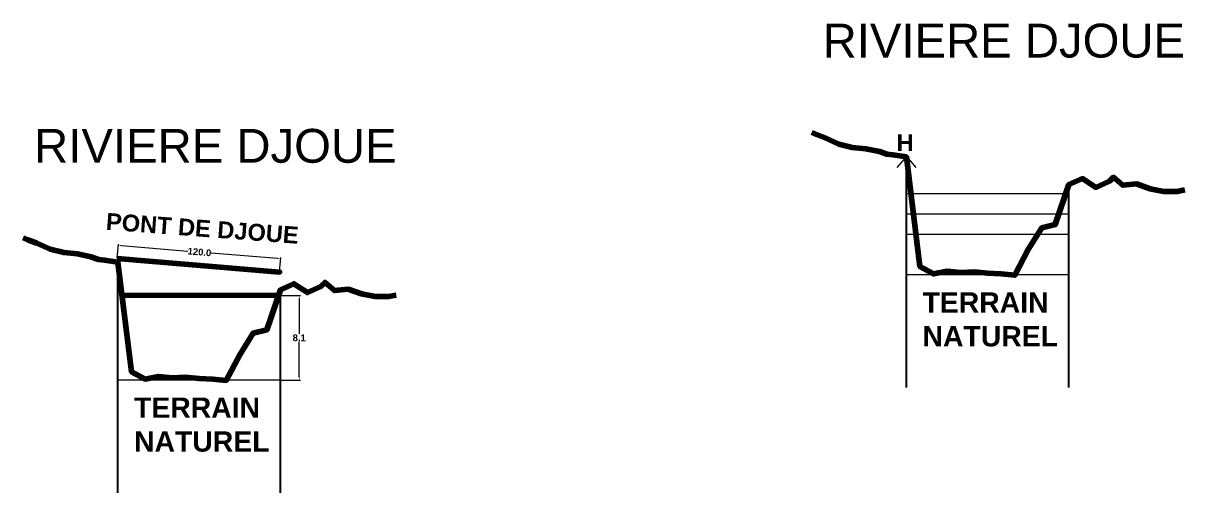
# Model space of a CAD drawing. Extents: x -67 to 3544, y -3197 to 656.
# Drawn here: x 1016.2 to 1187.8, y -3196.7 to -3127.3 of the extents above; entities that cross this region are included whole.
import ezdxf

# ---------------------------------------------------------------- set-up
doc = ezdxf.new("R2010")
doc.units = 0
doc.header["$PDSIZE"] = -0.00032
doc.layers.get('0').update_dxf_attribs({"lineweight": 0})
doc.layers.add('PLUME_1', color=7, linetype='Continuous')
doc.layers.add('Route - Route de la corniche de Brazzaville - PL - A3_ligne', color=5, linetype='Continuous', lineweight=0)
doc.styles.get("Standard").update_dxf_attribs({"font": 'arialbd.ttf'})
doc.dimstyles.get("Standard").update_dxf_attribs({"dimtxt": 0.18, "dimasz": 0.18, "dimexe": 0.18, "dimexo": 0.0625, "dimgap": 0.09, "dimtad": 0, "dimtih": 1, "dimtoh": 1, "dimdec": 4, "dimzin": 0, "dimdsep": 46, "dimtxsty": 'Standard', "dimcen": 0.09, "dimadec": 0, "dimazin": 0, "dimtfac": 1, "dimtdec": 4, "dimtofl": 0, "dimtmove": 0, "dimatfit": 3, "dimfxl": 1, "dimtolj": 1, "dimtzin": 0, "dimarcsym": 0})

# ---------------------------------------------------------------- blocks, each defined once
blk = doc.blocks.new('*D35')
at = {"transparency": 16777216}
for p, q in [((1054.26, -3167.53), (1057.16, -3167.53)), ((1056.98, -3168.03), (1056.98, -3173.18)), ((1056.98, -3179.53), (1056.98, -3174.38)), ((1054.26, -3180.03), (1057.16, -3180.03))]:
    blk.add_line(p, q, dxfattribs=at)
for points in [[(1056.9, -3168.03), (1057.06, -3168.03), (1056.98, -3167.53)], [(1056.9, -3179.53), (1057.06, -3179.53), (1056.98, -3180.03)]]:
    blk.add_solid(points, dxfattribs=at)
at = {"layer": 'Defpoints', "color": 0, "transparency": 16777216}
for p in [(1054.2, -3167.53), (1056.98, -3167.53), (1054.2, -3180.03)]:
    blk.add_point(p, dxfattribs=at)
at = {"transparency": 16777216, "insert": (1056.98, -3173.78), "char_height": 1, "attachment_point": 5}
blk.add_mtext('\\A1;8.1', dxfattribs=at)
blk = doc.blocks.new('*D36')
at = {"transparency": 16777216}
for p, q in [((1030.09, -3162), (1030.26, -3159.91)), ((1030.74, -3160.13), (1040.5, -3160.95)), ((1053.75, -3162.05), (1043.99, -3161.24)), ((1054.09, -3164), (1054.26, -3161.91))]:
    blk.add_line(p, q, dxfattribs=at)
for points in [[(1030.75, -3160.05), (1030.74, -3160.22), (1030.24, -3160.09)], [(1053.75, -3161.97), (1053.74, -3162.13), (1054.24, -3162.09)]]:
    blk.add_solid(points, dxfattribs=at)
at = {"layer": 'Defpoints', "color": 0, "transparency": 16777216}
for p in [(1030.08, -3162.06), (1054.24, -3162.09), (1054.08, -3164.06)]:
    blk.add_point(p, dxfattribs=at)
at = {"transparency": 16777216, "insert": (1042.24, -3161.09), "char_height": 1, "attachment_point": 5, "rotation": 355.2364}
blk.add_mtext('\\A1;120.0', dxfattribs=at)

msp = doc.modelspace()

# ---------------------------------------------------------------- linework, layer by layer
for q in [(1145.29355, -3148.58162), (1148.10207, -3148.58162)]:
    msp.add_line((1146.69781, -3146.95721), q)
at = {"color": 2}
for p, q in [((1170.71133, -3152.47901), (1146.71133, -3152.47901)), ((1170.71133, -3155.47901), (1146.71133, -3155.47901)), ((1170.71133, -3158.47901), (1146.71133, -3158.47901))]:
    msp.add_line(p, q, dxfattribs=at)
at = {"color": 1}
for p, q in [((1170.71133, -3164.47901), (1146.71133, -3164.47901)), ((1054.19585, -3180.0305), (1030.19585, -3180.0305))]:
    msp.add_line(p, q, dxfattribs=at)
at = {"color": 5, "lineweight": 70}
msp.add_line((1053.9069, -3167.5305), (1030.80726, -3167.5305), dxfattribs=at)
at = {"layer": 'PLUME_1', "color": 116, "lineweight": 100, "true_color": 0x136734}
for points in [[(1132.71133, -3143.42659), (1133.41133, -3143.72659), (1134.71133, -3144.22659), (1136.71133, -3145.12659), (1138.71133, -3145.62659), (1140.71133, -3145.82659), (1142.71133, -3146.22659), (1143.81133, -3146.62659), (1144.71133, -3146.72659), (1146.71133, -3147.02659), (1148.71133, -3163.22659), (1150.71133, -3164.32659), (1152.71133, -3163.92659), (1154.71133, -3164.12659), (1156.71133, -3164.02659), (1158.71133, -3164.22659), (1160.71133, -3164.32659), (1162.71133, -3164.52659), (1164.71133, -3160.72659), (1166.71133, -3157.52659), (1168.71133, -3157.02659), (1170.71133, -3151.12659), (1172.71133, -3150.22659), (1174.71133, -3151.52659), (1176.71133, -3150.62659), (1177.31133, -3150.02659), (1178.71133, -3151.22659), (1180.71133, -3151.02659), (1182.71133, -3151.72659), (1184.71133, -3152.12659), (1186.71133, -3152.12659), (1187.84008, -3151.90084)], [(1016.19585, -3158.97808), (1016.89585, -3159.27808), (1018.19585, -3159.77808), (1020.19585, -3160.67808), (1022.19585, -3161.17808), (1024.19585, -3161.37808), (1026.19585, -3161.77808), (1027.29585, -3162.17808), (1028.19585, -3162.27808), (1030.19585, -3162.57808), (1032.19585, -3178.77808), (1034.19585, -3179.87808), (1036.19585, -3179.47808), (1038.19585, -3179.67808), (1040.19585, -3179.57808), (1042.19585, -3179.77808), (1044.19585, -3179.87808), (1046.19585, -3180.07808), (1048.19585, -3176.27808), (1050.19585, -3173.07808), (1052.19585, -3172.57808), (1054.19585, -3166.67808), (1056.19585, -3165.77808), (1058.19585, -3167.07808), (1060.19585, -3166.17808), (1060.79585, -3165.57808), (1062.19585, -3166.77808), (1064.19585, -3166.57808), (1066.19585, -3167.27808), (1068.19585, -3167.67808), (1070.19586, -3167.67808), (1071.32461, -3167.45233)]]:
    msp.add_lwpolyline(points, dxfattribs=at)
at = {"layer": 'PLUME_1'}
for points in [[(1146.71133, -3181.12659), (1146.71133, -3147.02659)], [(1170.71133, -3181.12659), (1170.71133, -3151.12659)], [(1030.19585, -3196.67808), (1030.19585, -3162.57808)], [(1054.19585, -3196.67808), (1054.19585, -3166.67808)]]:
    msp.add_lwpolyline(points, dxfattribs=at)
at = {"layer": 'PLUME_1', "color": 8, "lineweight": 158}
msp.add_lwpolyline([(1030.08081, -3162.05858), (1054.08081, -3164.05858), (1030.08081, -3162.05858)], dxfattribs=at)

# ---------------------------------------------------------------- texts
at = {"insert": (1028.53685, -3155.29234), "char_height": 2.5, "attachment_point": 1, "rotation": 355.802079}
msp.add_mtext_dynamic_manual_height_columns('{\\C8;PONT DE DJOUE}', width=32.1057528, gutter_width=12.5, heights=[0], dxfattribs=at)
at = {"layer": 'Route - Route de la corniche de Brazzaville - PL - A3_ligne', "color": 5, "char_height": 5, "attachment_point": 1}
for insert in [(1134.32675, -3127.33762), (1017.81128, -3142.88911)]:
    msp.add_mtext_dynamic_manual_height_columns('{\\fArial|b0|i0|c0|p34;RIVIERE DJOUE}', width=56.1834186, gutter_width=5, heights=[0], dxfattribs=dict(at, insert=insert))
at = {"layer": 'Route - Route de la corniche de Brazzaville - PL - A3_ligne', "attachment_point": 1}
for s, width, insert, char_height in [('H', 16.6147258, (1145.2484, -3143.67439), 2.5), ('{\\C114;TERRAIN NATUREL}', 30.5599853, (1149.08647, -3167.04202), 3), ('{\\C114;TERRAIN NATUREL}', 30.5599853, (1032.571, -3182.59351), 3)]:
    msp.add_mtext_dynamic_manual_height_columns(s, width=width, gutter_width=12.5, heights=[0], dxfattribs=dict(at, insert=insert, char_height=char_height))

# ---------------------------------------------------------------- dimensions: what is measured, and where the dimension line sits
at = {"color": 5}
dim = msp.add_aligned_dim(p1=(1030.08081, -3162.05858), p2=(1054.08081, -3164.05858), distance=1.9726, text='120.0', dimstyle='Standard', override={"dimtxt": 1, "dimasz": 0.5, "dimtih": 0, "dimtoh": 0, "dimclrd": 256, "dimclre": 256, "dimclrt": 256, "dimtfillclr": 5, "dimlwd": 65535, "dimlwe": 65535}, dxfattribs=at)
dim.commit()
dim.dimension.update_dxf_attribs({"geometry": '*D36', "text_midpoint": (1042.24463, -3161.09279)})
dim = msp.add_linear_dim(base=(1056.98051, -3167.5305), p1=(1054.19585, -3180.0305), p2=(1054.19585, -3167.5305), angle=90, text='8.1', dimstyle='Standard', override={"dimtxt": 1, "dimasz": 0.5, "dimclrd": 256, "dimclre": 256, "dimclrt": 256, "dimtfillclr": 5, "dimlwd": 65535, "dimlwe": 65535}, dxfattribs=at)
dim.commit()
dim.dimension.update_dxf_attribs({"geometry": '*D35', "text_midpoint": (1056.98051, -3173.7805)})

doc.saveas('drawing.dxf')
